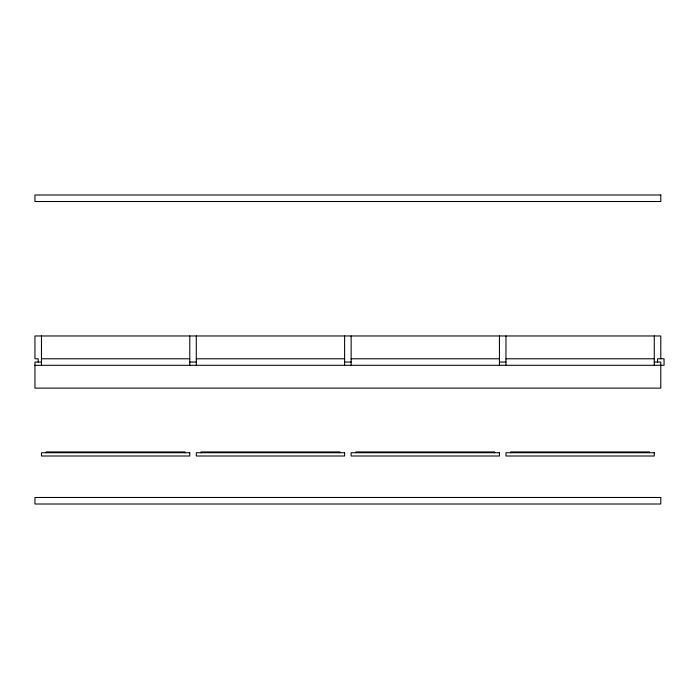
<?xml version="1.0" encoding="UTF-8"?>
<svg xmlns="http://www.w3.org/2000/svg" width="699" height="699" viewBox="0 0 699 699"><rect width="100%" height="100%" fill="white"/><g stroke="black" fill="none" stroke-linecap="round" stroke-linejoin="round"><path stroke-width="1.05" d="M41.468 358.779L189.779 358.779M196.297 358.779L344.607 358.779M351.134 358.779L499.444 358.779M505.962 358.779L654.273 358.779M41.468 362.047L34.95 362.047L34.95 388.12L660.791 388.12L660.791 362.047L654.273 362.047M189.779 362.047L196.297 362.047M344.607 362.047L351.134 362.047M499.444 362.047L505.962 362.047M34.95 365.306L664.05 365.306L664.05 358.779L657.532 358.779L657.532 362.047M660.791 358.779L660.791 335.966L34.95 335.966L34.95 358.779L38.209 358.779L38.209 362.047M654.273 335.966L654.273 365.306M649.537 452.742L649.537 451.93L510.698 451.93L510.698 452.742M505.962 335.966L505.962 365.306M499.444 335.966L499.444 365.306M494.7 452.742L494.7 451.93L355.87 451.93L355.87 452.742M351.134 335.966L351.134 365.306M344.607 335.966L344.607 365.306M339.871 452.742L339.871 451.93L201.041 451.93L201.041 452.742M196.297 335.966L196.297 365.306M189.779 335.966L189.779 365.306M185.043 452.742L185.043 451.93L46.204 451.93L46.204 452.742M41.468 335.966L41.468 365.306M660.791 194.995L34.95 194.995L34.95 201.513L660.791 201.513L660.791 194.995M189.779 452.742L41.468 452.742L41.468 456.001L189.779 456.001L189.779 452.742M344.607 452.742L196.297 452.742L196.297 456.001L344.607 456.001L344.607 452.742M499.444 452.742L351.134 452.742L351.134 456.001L499.444 456.001L499.444 452.742M654.273 452.742L505.962 452.742L505.962 456.001L654.273 456.001L654.273 452.742M660.791 497.487L34.95 497.487L34.95 504.005L660.791 504.005L660.791 497.487"/></g></svg>
